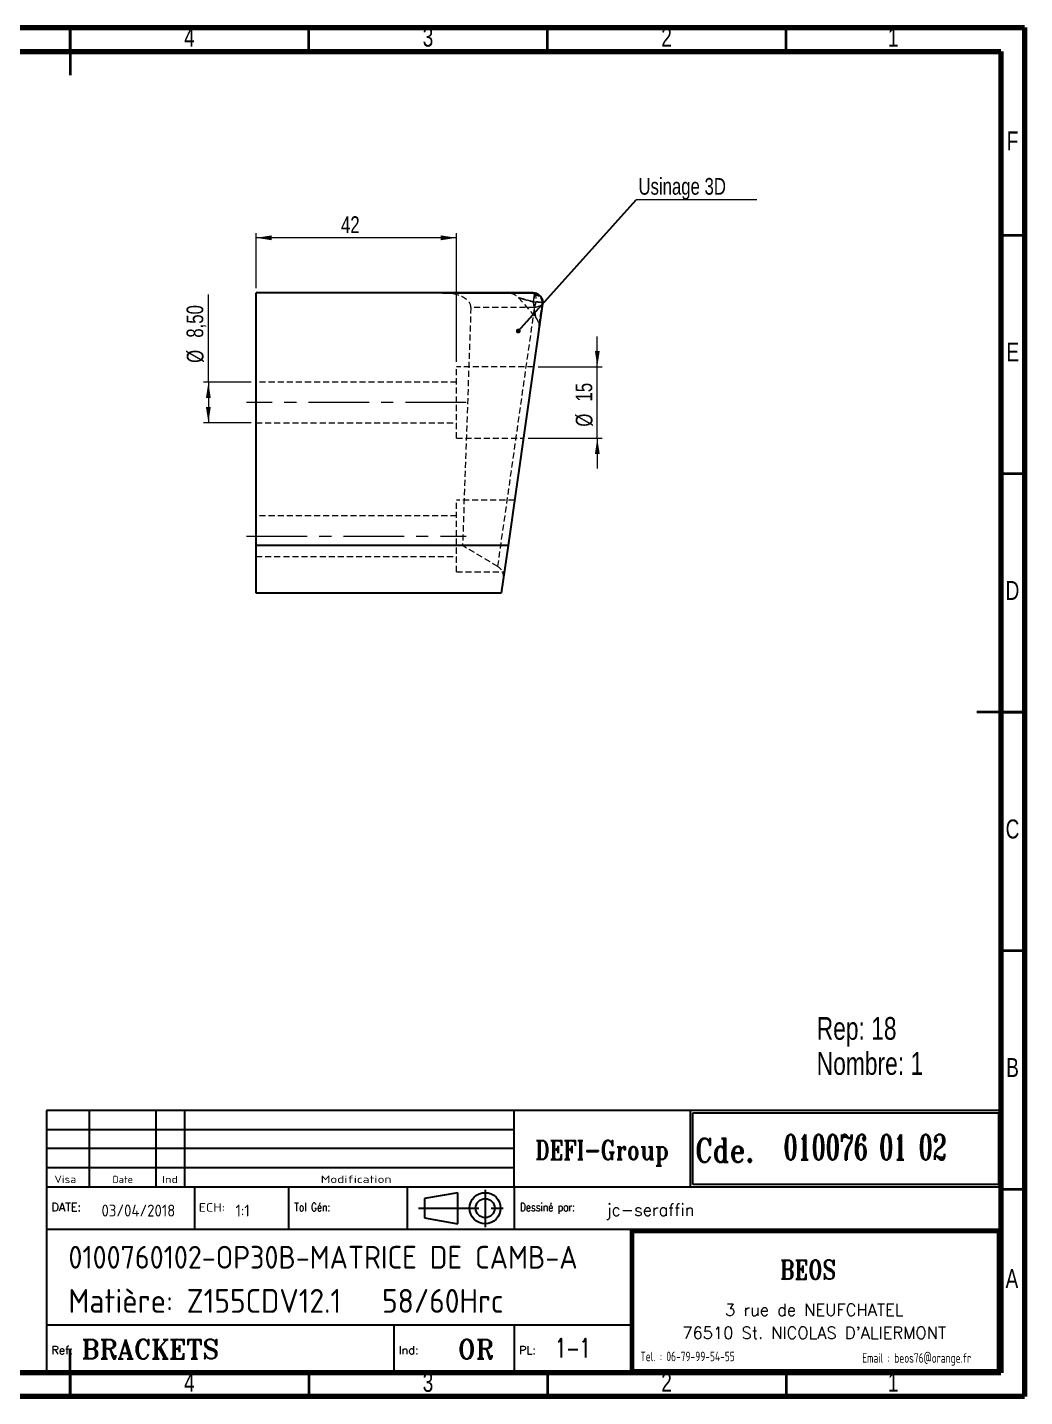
# Model space of a CAD drawing. Header units: millimetres. Extents: x 15 to 415, y 5 to 292.
# Drawn here: x 206 to 415, y 5 to 292 of the extents above; entities that cross this region are included whole.
import ezdxf

# ---------------------------------------------------------------- set-up
doc = ezdxf.new("R2010")
doc.units = ezdxf.units.MM
doc.linetypes.add('CENTERX2', pattern=[20.32, 12.7, -2.54, 2.54, -2.54])
doc.linetypes.add('HIDDEN', pattern=[1.905, 1.27, -0.635])
doc.layers.add('DIMENSIONS', color=176, linetype='Continuous')
doc.styles.add('SLDTEXTSTYLE0', font='TXT', dxfattribs={"width": 0.75})
doc.styles.add('SLDTEXTSTYLE1', font='ISOCP')
doc.styles.add('SLDTEXTSTYLE10', font='ISOCP', dxfattribs={"width": 1.147311})
doc.styles.add('SLDTEXTSTYLE11', font='ISOCP', dxfattribs={"width": 1.385904})
doc.styles.add('SLDTEXTSTYLE12', font='ISOCP', dxfattribs={"width": 1.246461})
doc.styles.add('SLDTEXTSTYLE13', font='ROMAND')
doc.styles.add('SLDTEXTSTYLE2', font='ROMANT', dxfattribs={"width": 0.8})
doc.styles.add('SLDTEXTSTYLE3', font='ISOCP', dxfattribs={"width": 0.8})
doc.styles.add('SLDTEXTSTYLE4', font='ROMANS', dxfattribs={"width": 0.8})
doc.styles.add('SLDTEXTSTYLE5', font='ROMANT')
doc.styles.add('SLDTEXTSTYLE6', font='ROMANS')
doc.styles.add('SLDTEXTSTYLE7', font='ROMANT', dxfattribs={"width": 0.65})
doc.styles.add('SLDTEXTSTYLE8', font='ISOCP', dxfattribs={"width": 1.446157})
doc.styles.add('SLDTEXTSTYLE9', font='ISOCP', dxfattribs={"width": 1.294402})
doc.dimstyles.new('SLDDIMSTYLE0', dxfattribs={"dimtxt": 3.5, "dimasz": 3.302, "dimexe": 0, "dimexo": 0.0625, "dimgap": 0.875, "dimtad": 1, "dimrnd": 1e-09, "dimzin": 12, "dimdsep": 46, "dimtxsty": 'SLDTEXTSTYLE0', "dimsah": 1, "dimcen": 0.09, "dimadec": 0, "dimazin": 3, "dimtfac": 1, "dimtofl": 0, "dimtmove": 0, "dimatfit": 3, "dimfxl": 1, "dimfrac": 2, "dimtolj": 1, "dimtzin": 12, "dimarcsym": 0})
doc.dimstyles.new('SLDDIMSTYLE1', dxfattribs={"dimtxt": 3.5, "dimasz": 3.302, "dimexe": 0, "dimexo": 0.0625, "dimgap": 0.875, "dimtad": 1, "dimrnd": 1e-09, "dimzin": 12, "dimdsep": 46, "dimtxsty": 'SLDTEXTSTYLE0', "dimsah": 1, "dimcen": 0.09, "dimadec": 0, "dimazin": 3, "dimtfac": 1, "dimtmove": 0, "dimatfit": 0, "dimfxl": 1, "dimfrac": 2, "dimtolj": 1, "dimtzin": 12, "dimarcsym": 0})
doc.dimstyles.new('SLDDIMSTYLE2', dxfattribs={"dimtxt": 0.18, "dimasz": 1.016, "dimexe": 0, "dimexo": 0.0625, "dimgap": 0, "dimtad": 0, "dimtih": 1, "dimtoh": 1, "dimdec": 0, "dimrnd": 1e-09, "dimzin": 0, "dimdsep": 46, "dimtxsty": 'Standard', "dimblk1": 'DOT', "dimblk2": 'DOT', "dimsah": 1, "dimcen": 0.09, "dimadec": 0, "dimazin": 0, "dimtfac": 1.016, "dimtdec": 0, "dimtofl": 0, "dimtmove": 0, "dimatfit": 3, "dimldrblk": 'DOT', "dimfxl": 1, "dimfrac": 2, "dimtolj": 1, "dimtzin": 0, "dimarcsym": 0})

# ---------------------------------------------------------------- blocks, each defined once
blk = doc.blocks.new('SW_NOTE_0')
at = {"color": 0, "linetype": 'Continuous', "lineweight": 0, "char_height": 4.763, "attachment_point": 1, "style": 'SLDTEXTSTYLE0'}
for s, insert in [('Rep: 18', (0, 6.14)), ('Nombre: 1', (0, -1.21))]:
    blk.add_mtext(s, dxfattribs=dict(at, insert=insert))
blk = doc.blocks.new('_D_8')
at = {"color": 7, "linetype": 'Continuous', "lineweight": 18}
for p, q in [((253.93, 237.39), (253.93, 248.92)), ((295.93, 247.92), (253.93, 247.92)), ((295.93, 221.89), (295.93, 248.92))]:
    blk.add_line(p, q, dxfattribs=at)
for points in [[(253.93, 247.92), (257.23, 247.41), (257.23, 248.43)], [(295.93, 247.92), (292.62, 248.43), (292.62, 247.41)]]:
    blk.add_solid(points, dxfattribs=at)
at = {"color": 7, "linetype": 'Continuous', "lineweight": 18, "insert": (271.73, 252.43), "char_height": 3.5, "attachment_point": 1, "style": 'SLDTEXTSTYLE0'}
blk.add_mtext('42', dxfattribs=at)
blk = doc.blocks.new('_D_9')
at = {"color": 7, "linetype": 'Continuous', "lineweight": 18}
for p, q in [((243.93, 217.64), (243.93, 236.03)), ((252.93, 217.64), (242.93, 217.64)), ((243.93, 217.64), (243.93, 209.14)), ((252.93, 209.14), (242.93, 209.14))]:
    blk.add_line(p, q, dxfattribs=at)
for points in [[(243.93, 217.64), (243.42, 214.34), (244.43, 214.34)], [(243.93, 209.14), (244.43, 212.45), (243.42, 212.45)]]:
    blk.add_solid(points, dxfattribs=at)
at = {"color": 7, "linetype": 'Continuous', "lineweight": 18, "char_height": 3.5, "attachment_point": 1, "rotation": 90, "style": 'SLDTEXTSTYLE0'}
for s, insert in [('8,50', (239.36, 226.98)), ('%%c', (239.41, 221.7))]:
    blk.add_mtext(s, dxfattribs=dict(at, insert=insert))
blk = doc.blocks.new('_D_10')
at = {"color": 7, "linetype": 'Continuous', "lineweight": 18}
for p, q in [((325.44, 220.89), (325.44, 227.24)), ((313.07, 220.89), (326.44, 220.89)), ((325.44, 205.89), (325.44, 220.89)), ((310.93, 205.89), (326.44, 205.89)), ((325.44, 205.89), (325.44, 199.54))]:
    blk.add_line(p, q, dxfattribs=at)
for points in [[(325.44, 220.89), (325.95, 224.2), (324.94, 224.2)], [(325.44, 205.89), (324.94, 202.59), (325.95, 202.59)]]:
    blk.add_solid(points, dxfattribs=at)
at = {"color": 7, "linetype": 'Continuous', "lineweight": 18, "char_height": 3.5, "attachment_point": 1, "rotation": 90, "style": 'SLDTEXTSTYLE0'}
for s, insert in [('15', (320.88, 213.61)), ('%%c', (320.93, 208.33))]:
    blk.add_mtext(s, dxfattribs=dict(at, insert=insert))
blk = doc.blocks.new('SW_NOTE_1')
at = {"color": 0, "linetype": 'Continuous', "lineweight": 0}
blk.add_line((25.28, 0), (0, 0), dxfattribs=at)
at = {"color": 0, "linetype": 'Continuous', "lineweight": 0, "insert": (0.5, 4.59), "char_height": 3.5, "attachment_point": 1, "style": 'SLDTEXTSTYLE0'}
blk.add_mtext('Usinage 3D', dxfattribs=at)
blk = doc.blocks.new('_Dot')
at = {"color": 0, "linetype": 'ByBlock', "lineweight": -2}
blk.add_line((-0.5, 0), (-1, 0), dxfattribs=at)
at = {"color": 0, "linetype": 'ByBlock', "const_width": 0.5}
blk.add_lwpolyline([(-0.25, 0, 1), (0.25, 0, 1)], format="xyb", close=True, dxfattribs=at)

msp = doc.modelspace()

# ---------------------------------------------------------------- linework, layer by layer
at = {"color": 7, "linetype": 'Continuous', "lineweight": 70}
for p, q in [((15, 292), (415, 292)), ((415, 292), (415, 5)), ((20, 287), (410, 287)), ((410, 287), (410, 10)), ((410, 10), (20, 10)), ((415, 5), (15, 5))]:
    msp.add_line(p, q, dxfattribs=at)
at = {"color": 7, "linetype": 'Continuous', "lineweight": 35}
for p, q in [((215, 292), (215, 282)), ((215, 287), (215, 292)), ((265, 287), (265, 292)), ((315, 287), (315, 292)), ((365, 287), (365, 292)), ((410, 248.5), (415, 248.5)), ((410, 198.5), (415, 198.5)), ((415, 148.5), (405, 148.5)), ((410, 148.5), (415, 148.5)), ((410, 98.5), (415, 98.5)), ((410, 48.5), (415, 48.5)), ((215, 5), (215, 15)), ((215, 10), (215, 5)), ((265, 10), (265, 5)), ((315, 10), (315, 5)), ((365, 10), (365, 5))]:
    msp.add_line(p, q, dxfattribs=at)
at = {"color": 7, "linetype": 'Continuous', "lineweight": 25}
for p, q in [((311.966, 236.393), (253.927, 236.393)), ((253.927, 236.393), (253.927, 236.393)), ((292.978, 236.393), (253.927, 236.393)), ((253.927, 183.393), (253.927, 236.393)), ((292.978, 236.393), (311.966, 236.393)), ((311.966, 236.393), (311.966, 236.393)), ((311.966, 236.393), (311.966, 236.393)), ((313.947, 234.112), (306.734, 183.393)), ((253.927, 173.393), (253.927, 183.393)), ((306.734, 183.393), (253.927, 183.393)), ((306.734, 183.393), (305.312, 173.393)), ((305.312, 173.393), (253.927, 173.393))]:
    msp.add_line(p, q, dxfattribs=at)
at = {"color": 7, "linetype": 'HIDDEN', "lineweight": 18}
for p, q in [((307.317, 236.326), (307.303, 236.325)), ((298.946, 233.341), (297.201, 183.393)), ((312.322, 233.341), (298.946, 233.341)), ((304.595, 179.005), (312.322, 233.341)), ((308.932, 235.359), (312.496, 231.253)), ((313.947, 234.112), (313.947, 234.112)), ((313.947, 234.112), (313.947, 234.112)), ((313.222, 229.505), (313.225, 229.518)), ((295.927, 213.393), (295.927, 220.893)), ((312.067, 220.893), (295.927, 220.893)), ((295.927, 217.643), (253.927, 217.643)), ((295.927, 205.893), (295.927, 213.393)), ((253.927, 209.143), (295.927, 209.143)), ((295.927, 205.893), (309.934, 205.893)), ((295.927, 185.393), (295.927, 192.893)), ((308.085, 192.893), (295.927, 192.893)), ((295.927, 189.643), (253.927, 189.643)), ((295.927, 177.893), (295.927, 185.393)), ((253.927, 181.143), (295.927, 181.143)), ((304.595, 179.005), (297.201, 183.393)), ((295.927, 177.893), (305.952, 177.893))]:
    msp.add_line(p, q, dxfattribs=at)
at = {"color": 7, "linetype": 'CENTERX2', "lineweight": 18}
for p, q in [((297.927, 213.393), (251.927, 213.393)), ((251.927, 185.393), (297.927, 185.393))]:
    msp.add_line(p, q, dxfattribs=at)
at = {"color": 7, "linetype": 'Continuous', "lineweight": 25}
msp.add_arc((311.966, 234.393), 2, 351.90653, 90, dxfattribs=at)
at = {"color": 7, "linetype": 'HIDDEN', "lineweight": 18}
msp.add_arc((312.066, 234.14), 1.868, 354.75211, 77.70595, dxfattribs=at)
for centre, major_axis, ratio, start_param, end_param in [((292.978, 233.393), (-5.969, 0), 0.502612, 3.1240425, 4.7123901), ((311.824, 233.393), (0.16, 3), 0.334229, 5.7598755, 6.3010255), ((310.814, 233.393), (1.278, 2.946), 0.4438088, 4.8850812, 5.9322788), ((310.814, 233.393), (3.112, 0.591), 0.1187289, 5.1954824, 6.24268), ((302.733, 176.568), (2.751, 1.532), 0.8646981, 5.7022754, 6.7494729)]:
    msp.add_ellipse(centre, major_axis=major_axis, ratio=ratio, start_param=start_param, end_param=end_param, dxfattribs=at)
at = {"color": 7, "linetype": 'Continuous', "lineweight": 25}
for points, knots in [([(306.668, 236.393), (306.667, 236.393), (306.629, 236.393), (306.762, 236.393), (307.075, 236.393), (307.605, 236.393), (308.206, 236.393), (308.814, 236.393), (309.379, 236.393), (310.084, 236.393), (310.942, 236.393), (311.622, 236.393), (311.966, 236.393)], [0, 0, 0, 0, 0.0016497, 0.12601579, 0.25122832, 0.37385938, 0.50108775, 0.58249831, 0.6655772, 0.75098947, 0.87377791, 1, 1, 1, 1]), ([(311.967, 236.393), (312.001, 236.393), (312.078, 236.391), (312.226, 236.379), (312.484, 236.335), (312.839, 236.212), (313.199, 235.986), (313.485, 235.712), (313.716, 235.391), (313.889, 235.002), (313.962, 234.633), (313.969, 234.371), (313.961, 234.223), (313.951, 234.147), (313.947, 234.113)], [0, 0, 0, 0, 0.0300109, 0.0674955, 0.1314036, 0.2622097, 0.3943057, 0.4999872, 0.6055797, 0.7378148, 0.868678, 0.9325762, 0.9700444, 1, 1, 1, 1])]:
    msp.add_open_spline(points, degree=3, knots=knots, dxfattribs=at)
at = {"color": 7, "linetype": 'HIDDEN', "lineweight": 18}
for points, knots in [([(307.407, 236.323), (307.271, 236.344), (306.992, 236.386), (306.776, 236.391), (306.666, 236.393)], [0, 0, 0, 0, 0.4893037, 1, 1, 1, 1]), ([(307.303, 236.325), (307.458, 236.283), (307.769, 236.201), (308.201, 235.983), (308.599, 235.709), (308.821, 235.476), (308.932, 235.359)], [0, 0, 0, 0, 0.2499999, 0.5000005, 0.75, 1, 1, 1, 1]), ([(312.128, 236.354), (311.826, 236.353), (311.221, 236.349), (310.362, 236.345), (309.553, 236.342), (308.815, 236.339), (308.172, 236.337), (307.673, 236.335), (307.351, 236.332), (307.327, 236.328), (307.317, 236.326)], [0, 0, 0, 0, 0.1242783, 0.2490455, 0.3746218, 0.5013054, 0.6293453, 0.7590449, 0.88999, 1, 1, 1, 1]), ([(312.062, 236.353), (312.063, 236.353), (312.096, 236.339), (312.134, 236.241), (312.177, 236.062), (312.195, 235.817), (312.191, 235.526), (312.168, 235.202), (312.128, 234.852), (312.086, 234.603), (312.066, 234.479)], [0, 0, 0, 0, 0.0030321, 0.1556131, 0.301041, 0.4519024, 0.5924613, 0.7334577, 0.8685128, 1, 1, 1, 1]), ([(312.066, 234.479), (312.087, 234.608), (312.129, 234.862), (312.169, 235.214), (312.19, 235.536), (312.193, 235.824), (312.176, 236.066), (312.136, 236.242), (312.097, 236.339), (312.064, 236.352), (312.063, 236.353)], [0, 0, 0, 0, 0.1374543, 0.2710114, 0.412289, 0.552597, 0.7011277, 0.8462615, 0.9967811, 1, 1, 1, 1]), ([(312.066, 234.479), (311.975, 234.505), (311.796, 234.555), (311.537, 234.628), (311.291, 234.696), (311.058, 234.762), (310.838, 234.824), (310.63, 234.882), (310.436, 234.937), (310.255, 234.988), (310.087, 235.035), (309.827, 235.108), (309.51, 235.197), (309.188, 235.288), (308.98, 235.346), (308.908, 235.366), (308.981, 235.346), (309.188, 235.288), (309.511, 235.197), (309.877, 235.094), (310.26, 234.986), (310.636, 234.88), (311.065, 234.76), (311.544, 234.626), (311.888, 234.529), (312.066, 234.479)], [0, 0, 0, 0, 0.030585, 0.0601298, 0.0886439, 0.1161378, 0.1426233, 0.1681136, 0.1926233, 0.2161691, 0.2387697, 0.2604463, 0.3247779, 0.3830995, 0.4430131, 0.50006, 0.5571052, 0.6170277, 0.6753522, 0.7396957, 0.7839469, 0.8319756, 0.8839233, 0.9399017, 1, 1, 1, 1]), ([(312.066, 234.479), (312.151, 234.481), (312.316, 234.485), (312.56, 234.486), (312.799, 234.477), (313.028, 234.461), (313.23, 234.44), (313.446, 234.409), (313.654, 234.365), (313.822, 234.299), (313.911, 234.249), (313.92, 234.214), (313.92, 234.213)], [0, 0, 0, 0, 0.0892665, 0.1724988, 0.2709361, 0.3700402, 0.4639851, 0.5523986, 0.7061953, 0.845849, 0.9956232, 1, 1, 1, 1]), ([(313.921, 234.212), (313.92, 234.212), (313.912, 234.247), (313.834, 234.29), (313.709, 234.345), (313.569, 234.384), (313.381, 234.422), (313.124, 234.455), (312.703, 234.487), (312.315, 234.482), (312.066, 234.479)], [0, 0, 0, 0, 0.0011373, 0.1556733, 0.250928, 0.3498773, 0.4522185, 0.5854316, 0.7338608, 1, 1, 1, 1]), ([(312.066, 234.479), (312.12, 234.07), (312.173, 233.674), (312.272, 232.932), (312.318, 232.584), (312.399, 231.978), (312.434, 231.719), (312.482, 231.355), (312.496, 231.253), (312.496, 231.252), (312.482, 231.354), (312.434, 231.718), (312.399, 231.978), (312.319, 232.584), (312.272, 232.931), (312.173, 233.674), (312.12, 234.07), (312.066, 234.479)], [0, 0, 0, 0, 0.125, 0.125, 0.25, 0.25, 0.375, 0.375, 0.5, 0.5, 0.625, 0.625, 0.75, 0.75, 0.875, 0.875, 1, 1, 1, 1]), ([(313.947, 234.112), (313.898, 233.768), (313.801, 233.089), (313.665, 232.13), (313.539, 231.248), (313.427, 230.457), (313.331, 229.785), (313.258, 229.27), (313.209, 228.928), (313.203, 228.886), (313.2, 228.865)], [0, 0, 0, 0, 0.1272082, 0.2509676, 0.3779911, 0.5005973, 0.6261, 0.7512951, 0.8762371, 1, 1, 1, 1]), ([(313.225, 229.517), (313.229, 229.528), (313.236, 229.551), (313.285, 229.869), (313.357, 230.363), (313.45, 230.999), (313.556, 231.729), (313.673, 232.53), (313.798, 233.38), (313.887, 233.978), (313.931, 234.277)], [0, 0, 0, 0, 0.1100867, 0.2410267, 0.3706248, 0.4987367, 0.6253919, 0.7509445, 0.8757217, 1, 1, 1, 1]), ([(313.241, 229.587), (313.255, 229.677), (313.283, 229.854), (313.358, 230.367), (313.449, 230.998), (313.556, 231.729), (313.673, 232.53), (313.798, 233.38), (313.887, 233.979), (313.931, 234.277)], [0, 0, 0, 0, 0.14716664, 0.29298783, 0.43682817, 0.57913393, 0.72022802, 0.86040319, 1, 1, 1, 1]), ([(312.496, 231.253), (312.596, 231.127), (312.795, 230.874), (313.011, 230.442), (313.165, 229.983), (313.203, 229.664), (313.222, 229.504)], [0, 0, 0, 0, 0.2500001, 0.4999996, 0.7500002, 1, 1, 1, 1]), ([(313.2, 228.864), (313.213, 228.974), (313.239, 229.189), (313.237, 229.473), (313.236, 229.612)], [0, 0, 0, 0, 0.5107998, 1, 1, 1, 1])]:
    msp.add_open_spline(points, degree=3, knots=knots, dxfattribs=at)
at = {"color": 8, "linetype": 'Continuous', "lineweight": 25}
msp.add_open_spline([(311.966, 236.393), (311.618, 236.393), (310.933, 236.393), (309.965, 236.393), (309.075, 236.393), (308.276, 236.393), (307.597, 236.393), (307.077, 236.393), (306.732, 236.393), (306.689, 236.393), (306.668, 236.393)], degree=3, knots=[0, 0, 0, 0, 0.1273274, 0.2510932, 0.378026, 0.5005488, 0.6262716, 0.7513906, 0.8762784, 1, 1, 1, 1], dxfattribs=at)
at = {"layer": 'DIMENSIONS', "color": 3}
for p, q in [((308, 65), (210, 65)), ((219, 49), (219, 65)), ((233, 49), (233, 65)), ((239, 49), (239, 65)), ((210, 61), (308, 61)), ((308, 57), (210, 57)), ((210, 53), (308, 53))]:
    msp.add_line(p, q, dxfattribs=at)
at = {"layer": 'DIMENSIONS', "color": 6}
for p, q in [((210, 65), (210, 10)), ((410, 10), (410, 65)), ((410, 40), (332.384, 40)), ((332.384, 40), (332.384, 10)), ((409.8, 39.8), (332.584, 39.8)), ((332.584, 39.8), (332.584, 10.2)), ((409.6, 39.6), (332.784, 39.6)), ((332.784, 39.6), (332.784, 10.4)), ((409.4, 39.4), (332.984, 39.4)), ((332.984, 39.4), (332.984, 10.6)), ((409.4, 10.6), (409.4, 39.4)), ((409.6, 10.4), (409.6, 39.6)), ((409.8, 10.2), (409.8, 39.8)), ((210, 10), (410, 10)), ((332.584, 10.2), (409.8, 10.2)), ((332.784, 10.4), (409.6, 10.4)), ((332.984, 10.6), (409.4, 10.6))]:
    msp.add_line(p, q, dxfattribs=at)
at = {"layer": 'DIMENSIONS', "color": 1}
for p, q in [((410, 65), (308, 65)), ((308, 49), (308, 65)), ((345, 49), (345, 65)), ((345.5, 49.5), (345.5, 64.5)), ((345.5, 64.5), (409.5, 64.5)), ((409.5, 64.5), (409.5, 49.5)), ((210, 49), (410, 49)), ((241, 49), (241, 40)), ((260.731, 49), (260.731, 40)), ((285.62, 49), (285.62, 40)), ((308, 49), (308, 40)), ((409.5, 49.5), (345.5, 49.5)), ((332.384, 40), (210, 40)), ((332.384, 20), (210, 20)), ((282.792, 20), (282.792, 10)), ((308, 20), (308, 10))]:
    msp.add_line(p, q, dxfattribs=at)
at = {"layer": 'DIMENSIONS'}
for p, q in [((345.5, 49.5), (345.5, 64.5)), ((345.5, 64.5), (409.5, 64.5)), ((409.5, 64.5), (409.5, 49.5)), ((409.5, 49.5), (345.5, 49.5))]:
    msp.add_line(p, q, dxfattribs=at)
at = {"layer": 'DIMENSIONS', "color": 7}
for p, q in [((296.244, 47.75), (289.244, 46.5)), ((289.244, 46.5), (289.244, 42.5)), ((296.244, 41.25), (296.244, 47.75)), ((289.244, 42.5), (296.244, 41.25))]:
    msp.add_line(p, q, dxfattribs=at)
at = {"layer": 'DIMENSIONS', "color": 3, "linetype": 'CENTERX2'}
for p, q in [((301.934, 48.348), (301.934, 40.513)), ((287.946, 44.5), (306.201, 44.5))]:
    msp.add_line(p, q, dxfattribs=at)
at = {"layer": 'DIMENSIONS', "color": 7}
for radius in [3.25, 2]:
    msp.add_circle((301.934, 44.5), radius, dxfattribs=at)

# ---------------------------------------------------------------- block references
at = {"color": 7, "linetype": 'Continuous', "lineweight": 0}
for name, p in [('SW_NOTE_1', (333.567, 255.866)), ('SW_NOTE_0', (371.43, 78.428))]:
    msp.add_blockref(name, p, dxfattribs=at)

# ---------------------------------------------------------------- texts
at = {"color": 7, "linetype": 'Continuous', "lineweight": 0, "char_height": 3.969, "attachment_point": 2, "style": 'SLDTEXTSTYLE0'}
for s, insert in [('4', (239.96, 291.973)), ('3', (289.96, 291.973)), ('2', (339.96, 291.973)), ('1', (387.46, 291.973)), ('F', (412.458, 270.223)), ('E', (412.508, 225.973)), ('D', (412.453, 175.973)), ('C', (412.459, 125.973)), ('B', (412.471, 75.973)), ('A', (412.34, 31.723)), ('4', (239.96, 9.973)), ('3', (289.96, 9.973)), ('2', (339.96, 9.973)), ('1', (387.46, 9.973))]:
    msp.add_mtext(s, dxfattribs=dict(at, insert=insert))
at = {"layer": 'DIMENSIONS'}
for s, insert, char_height, attachment_point, style in [('DEFI-Group', (326.42, 58.701), 4, 2, 'SLDTEXTSTYLE2'), ('Cde.', (346, 59.126), 5, 1, 'SLDTEXTSTYLE2'), ('010076 01 02', (364.478, 59.94), 5.29167, 1, 'SLDTEXTSTYLE7'), ('Visa', (211.655, 51.348), 1.5671, 1, 'SLDTEXTSTYLE12'), ('Date', (223.824, 51.283), 1.4924, 1, 'SLDTEXTSTYLE10'), ('Ind', (234.254, 51.283), 1.4924, 1, 'SLDTEXTSTYLE11'), ('Modification', (267.489, 51.348), 1.56705, 1, 'SLDTEXTSTYLE8'), ('DATE:', (211.034, 45.598), 1.7277, 1, 'SLDTEXTSTYLE6'), ('03/04/2018', (221.533, 45.253), 2.5, 1, 'SLDTEXTSTYLE1'), ('ECH:', (241.911, 45.56), 1.8141, 1, 'SLDTEXTSTYLE9'), ('1:1', (249.62, 45.24), 2.5, 1, 'SLDTEXTSTYLE1'), ('Tol Gén:', (261.952, 45.598), 1.7277, 1, 'SLDTEXTSTYLE4'), ('Dessiné par:', (309.221, 45.598), 1.72768, 1, 'SLDTEXTSTYLE4'), ('jc-seraffin', (327.355, 45.42), 2.5, 1, 'SLDTEXTSTYLE5'), ('0100760102-OP30B-MATRICE DE CAMB-A', (214.603, 36.596), 4.7625, 1, 'SLDTEXTSTYLE1'), ('BEOS', (369.571, 33.595), 4, 2, 'SLDTEXTSTYLE2'), ('Matière: Z155CDV12.1   58/60Hrc', (214.603, 27.564), 5, 1, 'SLDTEXTSTYLE1'), ('3 rue de NEUFCHATEL', (370.909, 24.448), 2.5, 2, 'SLDTEXTSTYLE13'), ("76510 St. NICOLAS D'ALIERMONT", (370.903, 19.623), 2.5, 2, 'SLDTEXTSTYLE13'), ('Ref:', (211.034, 15.598), 1.7277, 1, 'SLDTEXTSTYLE6'), ('BRACKETS', (217.337, 16.951), 4, 1, 'SLDTEXTSTYLE5'), ('Ind:', (283.826, 15.598), 1.7277, 1, 'SLDTEXTSTYLE6'), ('OR', (296.194, 16.951), 4, 1, 'SLDTEXTSTYLE5'), ('PL:', (309.034, 15.598), 1.7277, 1, 'SLDTEXTSTYLE6'), ('1-1', (316.651, 17.173), 4, 1, 'SLDTEXTSTYLE7'), ('Tel. : 06-79-99-54-55', (344.36, 14.429), 2, 2, 'SLDTEXTSTYLE3'), ('Email : beos76@orange.fr', (392.372, 14.097), 2, 2, 'SLDTEXTSTYLE3')]:
    msp.add_mtext(s, dxfattribs=dict(at, insert=insert, char_height=char_height, attachment_point=attachment_point, style=style))

# ---------------------------------------------------------------- dimensions: what is measured, and where the dimension line sits
at = {"color": 7, "linetype": 'Continuous', "lineweight": 18}
dim = msp.add_linear_dim(base=(253.927, 247.919), p1=(295.927, 220.893), p2=(253.927, 236.393), dimstyle='SLDDIMSTYLE0', dxfattribs=at)
dim.commit()
dim.dimension.update_dxf_attribs({"geometry": '_D_8', "text_midpoint": (274.316, 247.919), "dimtype": 160})
for base, p1, p2, dimstyle, picture, middle in [((243.927, 209.143), (253.927, 217.643), (253.927, 209.143), 'SLDDIMSTYLE0', '_D_9', (243.927, 228.864)), ((325.445, 220.893), (309.934, 205.893), (312.067, 220.893), 'SLDDIMSTYLE1', '_D_10', (325.445, 213.557))]:
    dim = msp.add_linear_dim(base=base, p1=p1, p2=p2, angle=90, text='%%c<>', dimstyle=dimstyle, dxfattribs=at)
    dim.commit()
    dim.dimension.update_dxf_attribs({"geometry": picture, "text_midpoint": middle, "dimtype": 160})

# ---------------------------------------------------------------- leaders
at = {"color": 7, "linetype": 'Continuous', "lineweight": 0}
msp.add_leader([(308.881, 228.37), (333.567, 255.866)], dimstyle='SLDDIMSTYLE2', dxfattribs=at)

doc.saveas('drawing.dxf')
